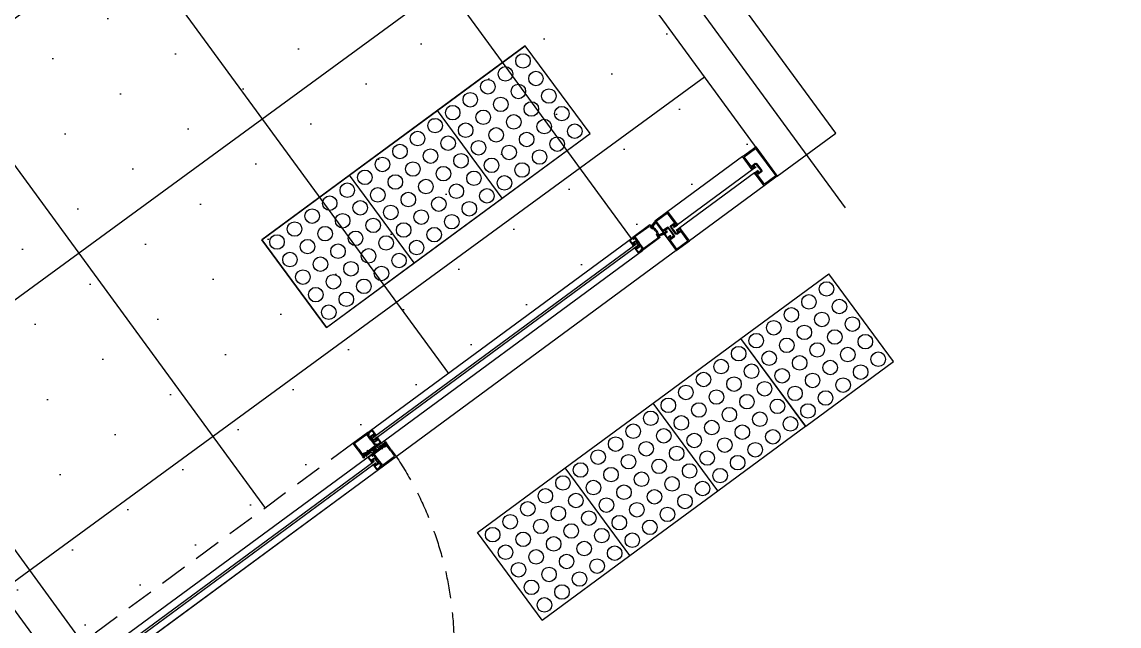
# Model space of a CAD drawing. Header units: millimetres. Extents: x 75184266 to 76346726, y -35077925 to -33679385.
# Drawn here: x 75332394 to 75335411, y -34597767 to -34596105 of the extents above; entities that cross this region are included whole.
import ezdxf

# ---------------------------------------------------------------- set-up
doc = ezdxf.new("R2010")
doc.units = ezdxf.units.MM
doc.header["$LTSCALE"] = 50
doc.header["$MEASUREMENT"] = 0
doc.linetypes.add('XR-지하3층$0$H', pattern=[1.3, 0.8, -0.5])
doc.linetypes.add('XR-지하3층$0$XR-지하3층$0$51A1코아(1층)-1$0$HID', pattern=[2.3, 1.5, -0.8])
doc.layers.add('XR-지하3층$0$XR-지하3층$0$AA-DWXM-DOOR', color=4, linetype='CONTINUOUS')
doc.layers.add('XR-지하3층$0$XR-지하3층$0$AA-XXXX-SYMB', color=7, linetype='CONTINUOUS')
doc.layers.add('XR-지하3층$0$XR-지하3층$0$DEFPOINT', color=142, linetype='CONTINUOUS', plot=False)
doc.layers.add('건축', color=8, linetype='CONTINUOUS', plot=False)

# ---------------------------------------------------------------- blocks, each defined once
blk = doc.blocks.new('XR-지하3층$0$XR-지하3층$0$점형블럭')
at = {"layer": 'XR-지하3층$0$XR-지하3층$0$AA-XXXX-SYMB', "color": 9, "ltscale": 5}
for p, q in [((300, 300), (0, 300)), ((0, 300), (0, 0)), ((300, 300), (300, 0)), ((300, 0), (0, 0))]:
    blk.add_line(p, q, dxfattribs=at)
at = {"layer": 'XR-지하3층$0$XR-지하3층$0$AA-XXXX-SYMB', "color": 9, "ltscale": 2}
for centre in [(30, 270), (90, 270), (150, 270), (210, 270), (270, 270), (30, 210), (90, 210), (150, 210), (210, 210), (270, 210), (30, 150), (90, 150), (150, 150), (210, 150), (270, 150), (30, 90), (90, 90), (150, 90), (210, 90), (270, 90), (30, 30), (90, 30), (150, 30), (210, 30), (270, 30)]:
    blk.add_circle(centre, 20, dxfattribs=at)
blk = doc.blocks.new('XR-지하3층$0$XR-지하3층$0$dsfdf')
at = {"layer": 'XR-지하3층$0$XR-지하3층$0$AA-DWXM-DOOR', "color": 8, "linetype": 'XR-지하3층$0$XR-지하3층$0$51A1코아(1층)-1$0$HID'}
blk.add_line((1185.4, 127.8), (1974.3, 708.8), dxfattribs=at)
at = {"layer": 'XR-지하3층$0$XR-지하3층$0$AA-DWXM-DOOR', "color": 8}
for p, q in [((415.1, -563.7), (2033.6, 628.2)), ((1922.3, 602.7), (1167.2, 46.6)), ((1933.8, 587.1), (1219.5, 61.1)), ((1937.4, 582.2), (1223.1, 56.1)), ((1948.9, 566.6), (1184.6, 3.7)), ((1185.4, 127.8), (415.7, -439)), ((1211.4, 91.2), (442.3, -475.2)), ((1156.1, 82.1), (427.3, -454.5)), ((1159.7, 77.2), (430.9, -459.5)), ((140.9, -697.3), (346.2, -546.1)), ((146.8, -705.3), (352.2, -554.1))]:
    blk.add_line(p, q, dxfattribs=at)
at = {"layer": 'XR-지하3층$0$XR-지하3층$0$AA-DWXM-DOOR'}
for p, q in [((1144.7, 97.8), (1185.4, 127.8)), ((1151.2, 98.9), (1184.9, 123.7)), ((1196.4, 108), (1184.9, 123.7)), ((1185.7, 127.8), (1211.6, 92.6)), ((1144.9, 96.8), (1135.8, 90.1)), ((1144.6, 95), (1137.2, 89.5)), ((1146.6, 94.9), (1144.6, 97.5)), ((1144.9, 94.9), (1146.5, 92.7)), ((1145.2, 96.8), (1147, 94.3)), ((1149.5, 94.7), (1146.8, 92.7)), ((1147, 94.3), (1147.7, 95.7)), ((1147.3, 94.9), (1148.3, 96.7)), ((1147.9, 95.8), (1149.3, 95.6)), ((1149, 96.8), (1152.3, 92.2)), ((1162.4, 83.8), (1151.2, 98.9)), ((1153.1, 92), (1152.5, 92.1)), ((1153.1, 92), (1153, 91.4)), ((1153.1, 91.2), (1159.3, 82.7)), ((1196.4, 108), (1206.3, 94.7)), ((1210.9, 90.9), (1196.5, 80.3)), ((1206.3, 94.7), (1200.9, 90.7)), ((1209.1, 93), (1203.4, 88.7)), ((1203.7, 88.7), (1209, 92.6)), ((1208.8, 91.2), (1209.6, 91.8)), ((1209.3, 90.1), (1208.8, 90.8)), ((1209.3, 90.6), (1209.4, 90.4)), ((1209.7, 92.2), (1209.4, 92.5)), ((1210, 91.7), (1209.4, 91.3)), ((1209.8, 92.8), (1210.1, 92.4)), ((1209.8, 90), (1211.9, 91.6)), ((1210.1, 90.3), (1211.4, 91.2)), ((1215, 87.9), (1212.4, 91.5)), ((1135.4, 88), (1144.1, 76.2)), ((1137, 88.1), (1142.2, 81)), ((1152.2, 87.6), (1143, 80.9)), ((1145.2, 80.9), (1143.8, 79.8)), ((1145.7, 77.9), (1143.8, 79.2)), ((1144, 79.6), (1146.8, 81.7)), ((1144, 79.3), (1146, 78)), ((1144, 74.7), (1144.1, 74.6)), ((1144.4, 76.2), (1144.2, 76.1)), ((1144.4, 76.2), (1145.7, 77.2)), ((1144.4, 76.2), (1145.7, 77.2)), ((1147.8, 77.4), (1144.8, 75.2)), ((1145.2, 80.9), (1146.7, 81.9)), ((1145.5, 74.3), (1151.4, 78.7)), ((1147.1, 81.6), (1147.8, 79.3)), ((1147.9, 79.5), (1147.3, 81.7)), ((1147.8, 77.4), (1150.8, 79.6)), ((1152.1, 86), (1148.3, 83.2)), ((1148.3, 82.9), (1150, 80.6)), ((1149.9, 80.3), (1148.6, 79.3)), ((1149, 67.9), (1148.9, 68)), ((1149.1, 69.4), (1155, 73.8)), ((1152.7, 70.7), (1149.7, 68.5)), ((1149.9, 80.3), (1150.1, 80.4)), ((1150.6, 67.8), (1150.4, 67.7)), ((1159.2, 55.8), (1150.5, 67.5)), ((1150.6, 67.8), (1151.9, 68.8)), ((1150.6, 67.8), (1151.9, 68.8)), ((1151.5, 80.2), (1151.6, 80.1)), ((1152.1, 86), (1155.6, 83.4)), ((1152.2, 87.6), (1158.2, 83.1)), ((1152.6, 68.6), (1153.2, 66.4)), ((1152.7, 70.7), (1155.7, 72.9)), ((1153.4, 66.5), (1152.7, 68.8)), ((1153.7, 66.4), (1156.5, 68.5)), ((1155.3, 67.2), (1153.8, 66.2)), ((1156.5, 68.8), (1154.5, 70.1)), ((1159.7, 57.2), (1154.5, 64.4)), ((1163.8, 71.8), (1154.6, 65.1)), ((1156.1, 71.9), (1154.8, 70.9)), ((1154.8, 70.2), (1156.7, 69)), ((1155.3, 67.2), (1156.7, 68.3)), ((1157.6, 82.5), (1155.6, 83.4)), ((1155.6, 82.7), (1157.5, 80.2)), ((1158.8, 82.1), (1156.1, 83.3)), ((1156.1, 71.9), (1156.3, 72)), ((1156.5, 73.5), (1156.4, 73.6)), ((1158.1, 69.6), (1156.4, 71.9)), ((1158.3, 80), (1157.7, 80.1)), ((1158.2, 82.6), (1158.1, 82.5)), ((1158.3, 80), (1158.2, 79.4)), ((1160.1, 76.6), (1158.2, 79.2)), ((1162.2, 72.3), (1158.4, 69.5)), ((1160.5, 79.8), (1160.9, 76.9)), ((1160.5, 78.6), (1160.8, 76.4)), ((1160.8, 79.1), (1160.7, 79.1)), ((1162.2, 72.3), (1160.8, 76.4)), ((1167.5, 71.7), (1161.2, 80.1)), ((1168.6, 62.4), (1161.2, 57)), ((1163.8, 71.8), (1161.3, 79)), ((1170.4, 62.2), (1161.3, 55.4)), ((1162.3, 82.9), (1162.4, 83.6)), ((1162.3, 82.9), (1162.9, 82.8)), ((1163.1, 82.7), (1174.2, 67.6)), ((1169.8, 67.3), (1167, 65.2)), ((1168.6, 62.7), (1167, 64.9)), ((1168.2, 71.5), (1167.6, 71.6)), ((1168.2, 71.5), (1168.2, 70.9)), ((1171.6, 66.1), (1168.2, 70.7)), ((1168.6, 64.9), (1170.2, 65.2)), ((1170.5, 62.4), (1168.6, 64.9)), ((1169, 64.4), (1171, 61.7)), ((1169.3, 65), (1171.3, 65.4)), ((1195.9, 64), (1169.6, 44.6)), ((1170.4, 65.4), (1170.6, 66.8)), ((1171.3, 61.7), (1205.6, 87)), ((1207.9, 76.6), (1173.6, 51.3)), ((1174.2, 67.6), (1200.5, 87)), ((1174.6, 62.3), (1185.3, 70.1)), ((1177.2, 58.7), (1174.6, 62.3)), ((1180.4, 63.1), (1184.3, 66)), ((1182.7, 59.9), (1180.4, 63.1)), ((1184.1, 62.5), (1185.8, 65.7)), ((1184.1, 62.5), (1184.8, 61.5)), ((1186, 69.1), (1184.3, 66)), ((1195.5, 69.4), (1184.8, 61.5)), ((1185.3, 70.1), (1186, 69.1)), ((1189.8, 68.6), (1185.8, 65.7)), ((1187.5, 71.7), (1188.4, 74.3)), ((1187.5, 71.7), (1189.8, 68.6)), ((1192.4, 86), (1200.2, 75.4)), ((1205.2, 82), (1192.9, 72.9)), ((1192.9, 72.9), (1195.5, 69.4)), ((1207, 48.9), (1195.9, 64)), ((1198.6, 65.5), (1201.9, 61)), ((1200.9, 66.6), (1198.8, 66.2)), ((1201.1, 67.2), (1199.2, 69.9)), ((1199.8, 66.2), (1199.6, 64.9)), ((1199.7, 69.5), (1208.8, 76.2)), ((1199.7, 69.2), (1201.5, 66.7)), ((1201.5, 66.7), (1199.9, 66.4)), ((1200.4, 87.2), (1200.5, 87)), ((1200.4, 64.4), (1203.1, 66.4)), ((1201.5, 68.9), (1203.2, 66.7)), ((1201.6, 69.2), (1209, 74.6)), ((1201.9, 60.2), (1202, 60.8)), ((1203.2, 88), (1203.6, 87.6)), ((1203.3, 85), (1205.3, 82.3)), ((1206, 81.3), (1203.3, 84.9)), ((1203.4, 85.3), (1206, 87.2)), ((1203.9, 88), (1203.7, 88.3)), ((1204.3, 87.9), (1205.1, 88.5)), ((1204.3, 87.5), (1204.9, 87.9)), ((1206, 87.7), (1205.5, 88.4)), ((1205.6, 87.8), (1205.7, 87.7)), ((1206.7, 82.9), (1206, 83.8)), ((1206.1, 84.1), (1212.3, 88.7)), ((1206.4, 81.2), (1208.8, 83)), ((1206.4, 59.8), (1215.6, 66.6)), ((1207, 82.9), (1208.2, 83.8)), ((1207.9, 59.3), (1211.7, 62.1)), ((1208.9, 83.4), (1208.6, 83.7)), ((1210.4, 74.4), (1215.7, 67.3)), ((1211, 75.9), (1219.6, 64.1)), ((1212.1, 85.8), (1211.9, 86.1)), ((1212, 86.6), (1213.2, 87.5)), ((1212, 62.1), (1213.7, 59.8)), ((1213.2, 87.8), (1212.6, 88.7)), ((1212.6, 85.8), (1215, 87.5)), ((1214.9, 64.4), (1213.4, 63.3)), ((1215.4, 61.4), (1213.4, 62.7)), ((1216.5, 65.2), (1213.6, 63.1)), ((1213.7, 62.8), (1215.6, 61.5)), ((1214, 59.7), (1215.4, 60.7)), ((1217.4, 60.9), (1214.5, 58.7)), ((1214.9, 64.4), (1216.3, 65.5)), ((1221, 62.2), (1215.1, 57.9)), ((1216.8, 65.1), (1217.4, 62.8)), ((1217.6, 63), (1216.9, 65.2)), ((1217.4, 60.9), (1220.4, 63.1)), ((1219.6, 63.8), (1218.2, 62.8)), ((1219.6, 63.8), (1218.2, 62.8)), ((1219.6, 63.8), (1219.8, 64)), ((1221.2, 63.7), (1221.3, 63.6)), ((1155.1, 43.7), (1157.8, 40.1)), ((1157.6, 45.9), (1155.2, 44.1)), ((1158.2, 45.1), (1156.9, 44.2)), ((1156.9, 43.9), (1157.6, 43)), ((1164.1, 47.5), (1157.9, 42.9)), ((1158, 45.8), (1158.2, 45.5)), ((1160.4, 41.6), (1158.2, 40)), ((1158.6, 48), (1164.3, 40.2)), ((1171.3, 21.8), (1158.6, 39)), ((1160, 41.4), (1158.8, 40.4)), ((1159.2, 40.7), (1173.6, 51.4)), ((1160.3, 38.8), (1160, 39.2)), ((1160.1, 39.9), (1160.7, 40.4)), ((1160.5, 39.4), (1160.7, 39.1)), ((1161.3, 40.4), (1160.6, 39.8)), ((1160.9, 41.1), (1160.7, 41.2)), ((1160.8, 41.6), (1161.4, 40.8)), ((1161, 38.7), (1166.8, 42.9)), ((1166.4, 42.9), (1161.2, 39)), ((1163.7, 50.4), (1161.3, 48.7)), ((1161.3, 48.2), (1161.5, 47.9)), ((1163.2, 48.7), (1162, 47.8)), ((1163.5, 48.7), (1164.1, 47.8)), ((1163.9, 37), (1169.2, 40.9)), ((1173.7, 23.6), (1163.9, 37)), ((1164.1, 44), (1164.6, 43.2)), ((1164.2, 50.4), (1166.8, 46.7)), ((1166.8, 46.3), (1164.2, 44.4)), ((1164.6, 43.8), (1164.4, 44)), ((1164.9, 49.7), (1177.2, 58.7)), ((1166.9, 46.7), (1164.9, 49.4)), ((1166.9, 46.7), (1164.9, 49.4)), ((1165.8, 43.7), (1165.1, 43.2)), ((1165.9, 44.1), (1165.3, 43.7)), ((1166.2, 43.7), (1166.5, 43.3)), ((1166.9, 43.6), (1166.6, 44)), ((1169.1, 48), (1167.8, 47.1)), ((1168.2, 47.4), (1182.6, 58)), ((1169.2, 56.2), (1177, 45.7)), ((1169.8, 44.5), (1169.6, 44.6)), ((1182.7, 59.9), (1181.7, 57.3)), ((1218.9, 32.8), (1185.2, 8)), ((1201.9, 60.2), (1202.5, 60.1)), ((1202.7, 60), (1208.9, 51.5)), ((1206.4, 59.8), (1208.9, 52.6)), ((1207.8, 48.7), (1207.2, 48.8)), ((1207.8, 48.7), (1207.7, 48.1)), ((1207.8, 47.9), (1218.9, 32.8)), ((1207.9, 59.3), (1209.4, 55.2)), ((1209.7, 51.8), (1209.3, 54.7)), ((1209.3, 52.5), (1209.5, 52.6)), ((1209.7, 53), (1209.4, 55.2)), ((1210, 55), (1211.9, 52.5)), ((1217.1, 40.4), (1210.8, 48.9)), ((1211.3, 49.5), (1214, 48.3)), ((1211.9, 51.7), (1211.9, 52.3)), ((1211.9, 51.7), (1212.5, 51.6)), ((1211.9, 49), (1212, 49.1)), ((1218, 44), (1211.9, 48.5)), ((1212.5, 49.1), (1214.5, 48.2)), ((1214.5, 48.9), (1212.6, 51.5)), ((1213.6, 58.2), (1213.7, 58.1)), ((1214, 59.7), (1213.8, 59.6)), ((1218, 45.6), (1214.5, 48.2)), ((1217, 39.6), (1217.1, 40.2)), ((1217, 39.6), (1217.6, 39.5)), ((1221.2, 34.8), (1217.8, 39.4)), ((1218, 44), (1227.2, 50.8)), ((1218, 45.6), (1221.8, 48.4)), ((1218.6, 51.4), (1218.5, 51.5)), ((1224.7, 57.3), (1218.8, 52.9)), ((1222.3, 54.2), (1219.4, 52.1)), ((1220.2, 51.3), (1220, 51.2)), ((1220.2, 51.3), (1221.6, 52.3)), ((1221.8, 48.7), (1220.2, 51)), ((1220.6, 36.9), (1223.4, 38.9)), ((1222.2, 35.8), (1220.8, 36)), ((1222.9, 36.7), (1221.9, 34.9)), ((1222.2, 52.1), (1222.9, 49.9)), ((1222.3, 54.2), (1225.3, 56.4)), ((1223, 50.1), (1222.4, 52.4)), ((1223.2, 37.3), (1222.4, 35.9)), ((1225, 34.8), (1223.2, 37.3)), ((1226.1, 52), (1223.3, 50)), ((1224.9, 50.7), (1223.5, 49.7)), ((1225.3, 36.7), (1223.6, 38.9)), ((1223.6, 36.8), (1225.5, 34.1)), ((1226.1, 52.4), (1224.1, 53.7)), ((1225.8, 55.4), (1224.4, 54.4)), ((1225.8, 55.4), (1224.4, 54.4)), ((1224.4, 53.7), (1226.3, 52.5)), ((1224.9, 50.7), (1226.4, 51.8)), ((1225.3, 34.8), (1234.4, 41.5)), ((1225.6, 36.6), (1232.9, 42.1)), ((1225.8, 55.4), (1225.9, 55.6)), ((1226.2, 57), (1226.1, 57.1)), ((1234.7, 43.6), (1226.1, 55.4)), ((1233.2, 43.5), (1227.9, 50.7)), ((1171.3, 21.8), (1184.6, 3.7)), ((1173.7, 23.6), (1185.2, 8)), ((1184.5, 3.9), (1184.6, 3.7)), ((369, -473.4), (415.7, -439)), ((375, -471.9), (412, -444.6)), ((413.5, -444.8), (424.8, -460.2)), ((415.4, -443.5), (419.3, -448.9)), ((417.7, -442.4), (415.6, -442.8)), ((417.9, -441.8), (415.9, -439.1)), ((416.6, -442.8), (416.4, -444.1)), ((416.5, -439.5), (425.6, -432.8)), ((416.5, -439.8), (418.3, -442.3)), ((418.3, -442.3), (416.7, -442.6)), ((417.2, -444.6), (419.9, -442.6)), ((418.3, -440.1), (420, -442.3)), ((418.4, -439.8), (425.8, -434.4)), ((419.3, -449.7), (419.4, -449)), ((419.3, -449.7), (419.9, -449.8)), ((420.1, -449.9), (425.6, -457.3)), ((423.2, -449.2), (432.4, -442.4)), ((423.2, -449.2), (425.7, -456.4)), ((424.7, -449.7), (428.5, -446.9)), ((424.7, -449.7), (426.2, -453.8)), ((427.2, -434.6), (432.5, -441.7)), ((427.8, -433.1), (436.4, -444.9)), ((428.8, -446.9), (430.5, -449.2)), ((431.7, -444.6), (430.2, -445.7)), ((432.2, -447.6), (430.2, -446.3)), ((433.2, -443.8), (430.4, -445.9)), ((430.4, -446.2), (432.4, -447.5)), ((430.4, -450.8), (430.5, -450.9)), ((430.8, -449.3), (430.6, -449.4)), ((430.8, -449.3), (432.2, -448.3)), ((434.2, -448.1), (431.3, -450.3)), ((431.7, -444.6), (433.1, -443.5)), ((437.8, -446.8), (431.9, -451.1)), ((433.6, -443.9), (434.2, -446.2)), ((434.4, -446), (433.7, -443.7)), ((434.2, -448.1), (437.2, -445.9)), ((436.4, -445.2), (435, -446.2)), ((436.4, -445.2), (435, -446.2)), ((441.5, -451.7), (435.5, -456.1)), ((436.4, -445.2), (436.6, -445)), ((438, -445.3), (438, -445.4)), ((443, -452), (442.9, -451.9)), ((372.5, -477.9), (356.6, -484.2)), ((372.6, -478.4), (356.8, -484.6)), ((373, -479), (357.3, -485.2)), ((373.3, -479.6), (357.7, -485.7)), ((373.6, -480.2), (358.1, -486.3)), ((373.9, -480.7), (358.4, -486.7)), ((374.2, -481.3), (358.9, -487.3)), ((370.3, -477.1), (370.7, -477.9)), ((376.1, -477.1), (370.3, -481.3)), ((371.3, -476.1), (370.4, -476.8)), ((370.6, -478.3), (370.5, -478.4)), ((371.6, -476.2), (374.7, -482.3)), ((372.5, -482.2), (371.9, -482.6)), ((373.4, -483.2), (373, -482.3)), ((374.6, -482.6), (373.7, -483.3)), ((374, -475.7), (377.5, -482.8)), ((395.6, -509.6), (442.3, -475.2)), ((398.8, -504.3), (435.9, -477)), ((436.1, -475.6), (424.8, -460.2)), ((426.1, -456.5), (426.2, -456.4)), ((426.5, -456), (426.2, -453.8)), ((426.5, -457), (426.2, -454.2)), ((426.9, -453.9), (428.8, -456.5)), ((433.3, -467.7), (427.7, -460.3)), ((428.4, -459.5), (430.9, -460.6)), ((428.7, -457.3), (428.8, -456.7)), ((428.7, -457.3), (429.3, -457.4)), ((428.7, -460), (428.8, -459.9)), ((434.8, -465), (428.7, -460.5)), ((429.3, -459.9), (431.3, -460.8)), ((431.4, -460), (429.5, -457.5)), ((434.8, -463.4), (431.3, -460.8)), ((433.2, -468.6), (433.3, -467.9)), ((433.2, -468.6), (433.8, -468.6)), ((438, -474.1), (434, -468.7)), ((434.8, -465), (444, -458.2)), ((434.8, -463.4), (438.6, -460.6)), ((435.4, -457.6), (435.3, -457.5)), ((439.1, -454.8), (436.2, -456.9)), ((437, -457.7), (436.8, -457.8)), ((438.6, -460.3), (436.9, -458)), ((437, -457.7), (438.4, -456.7)), ((437.4, -472.1), (440.1, -470.1)), ((439, -473.2), (437.6, -473)), ((439.7, -472.3), (438.7, -474.1)), ((439, -456.9), (439.6, -459.1)), ((439.1, -454.8), (442.1, -452.6)), ((439.8, -458.9), (439.2, -456.6)), ((440, -471.7), (439.2, -473.1)), ((441.8, -474.2), (440, -471.7)), ((442.9, -457), (440.1, -459)), ((441.7, -458.3), (440.3, -459.3)), ((440.3, -472.2), (442.3, -474.9)), ((442.1, -472.3), (440.4, -470.1)), ((442.9, -456.6), (440.9, -455.3)), ((442.6, -453.6), (441.2, -454.6)), ((442.6, -453.6), (441.2, -454.6)), ((441.2, -455.3), (443.1, -456.5)), ((441.7, -458.3), (443.2, -457.2)), ((442.1, -474.2), (451.2, -467.5)), ((442.3, -472.4), (449.7, -466.9)), ((442.6, -453.6), (442.7, -453.4)), ((451.5, -465.4), (442.9, -453.6)), ((450, -465.5), (444.7, -458.3)), ((114.2, -661), (319.6, -509.8)), ((319.6, -509.8), (355.8, -483.1)), ((343, -541.7), (319.6, -509.8)), ((346.2, -546.1), (319.6, -509.8)), ((323.9, -510.3), (355.1, -487.3)), ((342.4, -535.4), (323.9, -510.3)), ((355.1, -487.3), (373.6, -512.4)), ((355.8, -483.1), (415.1, -563.7)), ((360.5, -522.1), (373.6, -512.4)), ((380.4, -492.9), (375.4, -486.1)), ((377.2, -484.1), (375.5, -485.4)), ((389.6, -502.2), (379.3, -515.1)), ((390.1, -502.7), (379.7, -515.7)), ((390.5, -503.1), (380.1, -516.1)), ((380.4, -492.9), (385.4, -499.6)), ((391, -503.6), (380.5, -516.7)), ((391.5, -504.1), (380.9, -517.2)), ((391.9, -504.6), (381.3, -517.8)), ((392.3, -504.9), (381.6, -518.2)), ((387.8, -498.5), (386.1, -499.7)), ((388.5, -501.5), (387.6, -502.1)), ((387.6, -502.5), (388.3, -503.1)), ((388.2, -503.6), (387.7, -504)), ((394.2, -501.7), (388.5, -505.9)), ((393.7, -506.2), (388.8, -501.5)), ((394.9, -504), (389.1, -498.6)), ((391.5, -506.5), (391.3, -506.6)), ((391.5, -506.5), (391.3, -506.6)), ((392.5, -507.2), (391.8, -506.5)), ((393.7, -506.5), (392.8, -507.2)), ((369.1, -535.4), (360.3, -523.5)), ((369.6, -518.6), (363, -523.4)), ((363, -523.7), (370.7, -534.2)), ((377.9, -547.3), (369.1, -535.4)), ((373.3, -523.2), (369.9, -518.6)), ((370.7, -534.2), (378.5, -544.7)), ((371, -517.8), (373.2, -520.7)), ((376.2, -513.7), (371.1, -517.5)), ((372.1, -524.8), (372.6, -523.1)), ((380, -519.5), (372.4, -525)), ((372.7, -522.9), (372.7, -522.7)), ((372.7, -522.7), (372.8, -522.7)), ((373, -522.9), (373.4, -523.1)), ((377.2, -519.4), (373.3, -523.2)), ((377.6, -520), (373.4, -523.1)), ((374.3, -519.9), (376.7, -518.7)), ((377.4, -515.1), (376.5, -513.8)), ((376.9, -518.7), (377.2, -519.1)), ((377.9, -517.8), (377, -518.5)), ((377, -518.8), (377.6, -519.7)), ((378.8, -514.4), (377.7, -515.1)), ((378.6, -514.5), (377.7, -515.1)), ((377.7, -515.4), (379.7, -518.2)), ((378.2, -517.9), (378.9, -518.8)), ((378.8, -514.4), (392.1, -532.4)), ((378.8, -544.8), (385.3, -539.9)), ((379.7, -518.5), (379.2, -518.8)), ((392.4, -537.9), (379.3, -547.6)), ((387.6, -529.7), (380, -535.3)), ((380.1, -535.7), (382, -535.7)), ((380.7, -519.6), (384.2, -524.3)), ((382, -535.1), (386.8, -532.5)), ((385.4, -539.7), (382, -535.1)), ((382.1, -535.8), (382.3, -535.8)), ((386.4, -531.9), (382.2, -535)), ((382.3, -535.4), (382.2, -535)), ((382.3, -535.8), (382.3, -535.6)), ((387.7, -529), (384.2, -524.3)), ((384.4, -535.9), (386.5, -538.8)), ((387.3, -533.1), (385.5, -535.1)), ((387.3, -532.8), (386.7, -531.9)), ((386.8, -538.8), (391.9, -535.1)), ((387.1, -532.5), (387.4, -532.9)), ((388.5, -532.2), (387.6, -532.9)), ((388.4, -530.4), (387.9, -530.7)), ((388.6, -531.9), (387.9, -531)), ((388.7, -530.4), (390.7, -533.2)), ((392.1, -532.4), (391, -533.2)), ((391, -533.2), (391.9, -532.5)), ((391.9, -534.8), (391, -533.5)), ((392.4, -537.9), (410.9, -563)), ((378.8, -590.3), (352.2, -554.2)), ((378.8, -590.3), (355.5, -558.6)), ((379.6, -586), (361.3, -561.1)), ((415.1, -563.7), (378.8, -590.3)), ((410.9, -563), (379.6, -586)), ((173.5, -741.5), (378.8, -590.3))]:
    blk.add_line(p, q, dxfattribs=at)
at = {"layer": 'XR-지하3층$0$XR-지하3층$0$AA-DWXM-DOOR', "color": 4, "linetype": 'Continuous', "extrusion": (8.08767e-06, 1.2987e-05, 1)}
for p, q in [((343, -541.7, 0), (344.3, -540.7, 0)), ((343, -541.7, 0), (346.2, -546.1, 0)), ((343, -541.7, 0), (346.2, -546, 0)), ((349.6, -534.8, 0), (343.3, -539.4, 0)), ((344.3, -540.7, 0), (343.3, -539.4, 0)), ((344.2, -540.8, 0), (346.6, -544.1, 0)), ((354.3, -528.6, 0), (344.6, -535.7, 0)), ((351.2, -542.4, 0), (346.2, -546.1, 0)), ((346.4, -542.2, 0), (347.6, -541.3, 0)), ((347.4, -543.5, 0), (346.4, -542.2, 0)), ((347.6, -541.3, 0), (348.5, -542.6, 0)), ((348.5, -542.6, 0), (353.1, -539.3, 0)), ((351.5, -537.4, 0), (348.9, -539.9, 0)), ((349.6, -534.8, 0), (351.5, -537.4, 0)), ((354.1, -538.5, 0), (349.7, -540.9, 0)), ((355, -530.8, 0), (350.8, -534, 0)), ((350.8, -534, 0), (354.1, -538.5, 0)), ((351.2, -542, 0), (351.2, -542.4, 0)), ((351.2, -542, 0), (351.6, -542.1, 0)), ((352.4, -541.5, 0), (351.6, -542.1, 0)), ((352.5, -541.1, 0), (352.4, -541.5, 0)), ((352.5, -541.1, 0), (352.8, -541.2, 0)), ((353.7, -540.6, 0), (352.8, -541.2, 0)), ((353, -538.4, 0), (355.9, -538, 0)), ((353.1, -539.3, 0), (353, -538.4, 0)), ((353.7, -540.2, 0), (353.7, -540.6, 0)), ((353.7, -540.2, 0), (354.1, -540.3, 0)), ((354.3, -540.1, 0), (354.1, -540.3, 0)), ((354.3, -540.1, 0), (356.2, -538.7, 0)), ((357.3, -531.2, 0), (369.7, -548.1, 0)), ((358.7, -529.3, 0), (371.9, -547.2, 0)), ((346.6, -544.1, 0), (347.4, -543.5, 0)), ((352.2, -554.1), (362.1, -546.8, 0)), ((355.5, -558.6, 0), (352.2, -554.1)), ((352.2, -554.2, 0), (355.5, -558.6, 0)), ((354.2, -554.4, 0), (355, -553.8, 0)), ((356.6, -557.8, 0), (354.2, -554.4, 0)), ((355, -553.8, 0), (355.9, -555.1, 0)), ((356.8, -557.7, 0), (355.5, -558.6, 0)), ((355.9, -555.1, 0), (357.1, -554.2, 0)), ((356.1, -552.9, 0), (360.7, -549.6, 0)), ((357.1, -554.2, 0), (356.1, -552.9, 0)), ((356.8, -557.7, 0), (357.7, -558.9, 0)), ((364, -554.3, 0), (357.7, -558.9, 0)), ((361.8, -548.9, 0), (358.1, -552.5, 0)), ((362.1, -551.7, 0), (358.9, -553.5, 0)), ((360.7, -549.6, 0), (361.5, -550, 0)), ((361.5, -550, 0), (362.7, -547.2, 0)), ((371.3, -551.7, 0), (361.6, -558.8, 0)), ((365.1, -553.5, 0), (361.8, -548.9, 0)), ((364, -554.3, 0), (362.1, -551.7, 0)), ((369.4, -550.3, 0), (365.1, -553.5, 0))]:
    blk.add_line(p, q, dxfattribs=at)
at = {"layer": 'XR-지하3층$0$XR-지하3층$0$AA-DWXM-DOOR', "color": 4, "linetype": 'Continuous', "extrusion": (-1.4802e-05, -3.8694e-06, 1)}
for p, q in [((121.9, -699.8, 0), (131.5, -692.6, 0)), ((129.2, -697.2, 0), (135.5, -692.5, 0)), ((136.4, -693.8, 0), (135.5, -692.5, 0)), ((137.7, -692.9, 0), (136.4, -693.8, 0)), ((136.5, -693.7, 0), (138.9, -697, 0)), ((137.7, -692.9, 0), (140.9, -697.3, 0)), ((137.7, -692.9, 0), (140.8, -697.2, 0)), ((121.2, -704.2, 0), (134.4, -722.2, 0)), ((123.4, -703.4, 0), (135.9, -720.3, 0)), ((123.8, -701.1, 0), (128, -698, 0)), ((128, -698, 0), (131.3, -702.5, 0)), ((129.2, -697.2, 0), (131.1, -699.8, 0)), ((131.6, -701.4, 0), (130.4, -704.1, 0)), ((132.9, -703.2, 0), (130.9, -704.6, 0)), ((131.1, -699.8, 0), (134.3, -698, 0)), ((131.3, -702.5, 0), (135, -699, 0)), ((132.4, -701.8, 0), (131.6, -701.4, 0)), ((136.9, -698.4, 0), (132.4, -701.8, 0)), ((132.9, -703.2, 0), (133.1, -703, 0)), ((133.1, -702.7, 0), (133.5, -702.7, 0)), ((133.1, -702.7, 0), (133.1, -703, 0)), ((133.5, -702.7, 0), (134.3, -702.1, 0)), ((134.3, -701.8, 0), (134.3, -702.1, 0)), ((134.3, -701.8, 0), (134.7, -701.8, 0)), ((134.7, -701.8, 0), (135.5, -701.2, 0)), ((135.6, -700.9, 0), (135.5, -701.2, 0)), ((135.6, -700.9, 0), (135.9, -700.9, 0)), ((135.9, -700.9, 0), (140.9, -697.3, 0)), ((137.1, -696.3, 0), (136, -697.1, 0)), ((136, -697.1, 0), (136.9, -698.4, 0)), ((146.8, -705.3), (136.9, -712.6, 0)), ((138.1, -697.6, 0), (137.1, -696.3, 0)), ((140.1, -713, 0), (137.2, -713.3, 0)), ((138.9, -697, 0), (138.1, -697.6, 0)), ((138.1, -720.6, 0), (142.4, -717.5, 0)), ((138.9, -722.8, 0), (148.6, -715.7, 0)), ((139, -713, 0), (143.5, -710.5, 0)), ((142.4, -717.5, 0), (139, -713, 0)), ((144.6, -708.7, 0), (140, -712.1, 0)), ((140, -712.1, 0), (140.1, -713, 0)), ((141.6, -714.1, 0), (144.2, -711.6, 0)), ((143.5, -716.7, 0), (141.6, -714.1, 0)), ((143.5, -716.7, 0), (149.8, -712, 0)), ((145.5, -710, 0), (144.6, -708.7, 0)), ((146.6, -709.2, 0), (145.5, -710, 0)), ((146.5, -707.3, 0), (145.7, -707.9, 0)), ((145.7, -707.9, 0), (146.6, -709.2, 0)), ((149, -710.7, 0), (146.5, -707.3, 0)), ((150.1, -709.8, 0), (146.8, -705.3)), ((146.9, -705.4, 0), (150.1, -709.8, 0)), ((148.9, -710.8, 0), (150.1, -709.8, 0)), ((148.9, -710.8, 0), (149.8, -712, 0))]:
    blk.add_line(p, q, dxfattribs=at)
at = {"layer": 'XR-지하3층$0$XR-지하3층$0$AA-DWXM-DOOR'}
for points in [[(140.9, -697.3), (114.2, -661), (78, -687.7), (137.3, -768.2), (173.5, -741.5), (146.9, -705.4)], [(131.9, -690.4), (113.5, -665.5), (82.5, -688.4), (138, -763.8), (169, -740.9), (150.8, -716.1)]]:
    blk.add_lwpolyline(points, dxfattribs=at)
for centre, radius, start, end in [((1185.5, 127.6), 0.204, 36.3686, 126.3686), ((1144.8, 97.6), 0.204, 126.3686, 216.3686), ((1146.9, 95.1), 0.408, 216.3686, 331.3686), ((1148.6, 96.5), 0.408, 36.3686, 151.3686), ((1152.5, 92.4), 0.258, 216.3686, 261.3686), ((1153.3, 91.4), 0.258, 171.3686, 216.3686), ((1202.4, 88.7), 2.55, 126.3686, 216.3686), ((1209.4, 92.5), 0.51, 36.3686, 126.3686), ((1209.7, 90.9), 0.51, 126.3686, 216.3686), ((1209.7, 92.1), 0.51, 306.3686, 36.3686), ((1210.8, 92), 1.02, 306.3686, 36.3686), ((1156, 82.9), 0.413, 65.3686, 216.3686), ((1157.7, 80.3), 0.258, 216.3686, 261.3686), ((1158.5, 79.3), 0.258, 171.3686, 216.3686), ((1159, 82.5), 0.413, 245.3686, 36.3686), ((1160.4, 76.9), 0.413, 216.3686, 7.3686), ((1160.9, 79.9), 0.413, 36.3686, 187.3686), ((1162.2, 83.6), 0.258, 351.3686, 36.3686), ((1162.9, 82.6), 0.258, 36.3686, 81.3686), ((1167.7, 71.8), 0.258, 216.3686, 261.3686), ((1168.4, 70.8), 0.258, 171.3686, 216.3686), ((1169.3, 64.6), 0.408, 101.3686, 216.3686), ((1171.2, 61.8), 0.204, 216.3686, 306.3686), ((1171.2, 65.8), 0.408, 281.3686, 36.3686), ((1199, 69.8), 0.204, 36.3686, 126.3686), ((1199.4, 66.1), 0.408, 101.3686, 216.3686), ((1200.8, 67), 0.408, 281.3686, 36.3686), ((1201.7, 60.8), 0.258, 351.3686, 36.3686), ((1203.1, 84.9), 0.204, 36.3686, 126.3686), ((1203.7, 88.3), 0.51, 126.3686, 216.3686), ((1204, 87.9), 0.51, 216.3686, 306.3686), ((1205.2, 87.5), 0.51, 36.3686, 126.3686), ((1205.1, 82.1), 0.204, 306.3686, 36.3686), ((1205.3, 87.4), 0.51, 306.3686, 36.3686), ((1209.8, 90.7), 0.51, 216.3686, 306.3686), ((1159.4, 39.6), 1.02, 126.3686, 216.3686), ((1160.4, 39.5), 0.51, 126.3686, 216.3686), ((1160.3, 40.9), 0.51, 36.3686, 126.3686), ((1160.7, 39.1), 0.51, 216.3686, 306.3686), ((1160.4, 40.8), 0.51, 306.3686, 36.3686), ((1164.8, 44.3), 0.51, 126.3686, 216.3686), ((1165, 44.1), 0.51, 216.3686, 306.3686), ((1165, 49.5), 0.204, 126.3686, 216.3686), ((1165, 49.5), 0.204, 126.3686, 216.3686), ((1166.2, 43.7), 0.51, 36.3686, 126.3686), ((1166.5, 43.3), 0.51, 306.3686, 36.3686), ((1167, 46.8), 0.204, 216.3686, 306.3686), ((1167, 46.8), 0.204, 216.3686, 306.3686), ((1167.7, 43), 2.55, 306.3686, 36.3686), ((1202.5, 59.8), 0.258, 36.3686, 81.3686), ((1207.2, 49), 0.258, 216.3686, 261.3686), ((1208, 48), 0.258, 171.3686, 216.3686), ((1209.3, 51.7), 0.413, 216.3686, 7.3686), ((1209.7, 54.7), 0.413, 36.3686, 187.3686), ((1211.2, 49.2), 0.413, 65.3686, 216.3686), ((1211.7, 52.3), 0.258, 351.3686, 36.3686), ((1212.4, 51.3), 0.258, 36.3686, 81.3686), ((1214.2, 48.7), 0.413, 245.3686, 36.3686), ((1216.9, 40.3), 0.258, 351.3686, 36.3686), ((1217.6, 39.3), 0.258, 36.3686, 81.3686), ((1221.5, 35.1), 0.408, 216.3686, 331.3686), ((1223.2, 36.5), 0.408, 36.3686, 151.3686), ((1225.4, 34), 0.204, 306.3686, 36.3686), ((361.1, -522.9), 1.02, 126.3686, 216.3686), ((363.2, -523.6), 0.204, 126.3686, 216.3686), ((369.7, -518.7), 0.204, 36.3686, 126.3686), ((371.2, -517.7), 0.204, 126.3686, 216.3686), ((372.3, -524.9), 0.204, 164.9818, 306.3686), ((372.9, -523.1), 0.306, 61.3686, 164.9818), ((373.6, -520.4), 0.51, 216.3686, 6.3686), ((374.6, -520.3), 0.51, 126.3686, 186.3686), ((374.6, -520.3), 0.51, 126.3686, 186.3686), ((376.3, -513.9), 0.204, 36.3686, 126.3686), ((376.8, -518.9), 0.204, 36.3686, 116.3686), ((377.1, -518.7), 0.204, 126.3686, 216.3686), ((377, -519.2), 0.204, 314.1338, 36.3686), ((377.6, -515), 0.204, 216.3686, 306.3686), ((377.8, -515.3), 0.204, 126.3686, 216.3686), ((377.5, -519.8), 0.204, 306.3686, 36.3686), ((378, -518), 0.204, 36.3686, 126.3686), ((378.5, -514.3), 0.204, 306.3686, 36.3686), ((379, -518.7), 0.204, 216.3686, 306.3686), ((379.5, -518.3), 0.204, 306.3686, 36.3686), ((380.1, -535.5), 0.204, 126.3686, 267.7553), ((380.3, -519.9), 0.51, 36.3686, 126.3686), ((382, -535.4), 0.306, 267.7553, 11.3686), ((384.8, -535.6), 0.51, 66.3686, 216.3686), ((385.2, -534.7), 0.51, 246.3686, 306.3686), ((385.2, -534.7), 0.51, 246.3686, 306.3686), ((385.2, -539.8), 0.204, 306.3686, 36.3686), ((386.5, -532.1), 0.204, 36.3686, 126.3686), ((386.7, -538.7), 0.204, 216.3686, 306.3686), ((386.9, -532.6), 0.204, 36.3686, 118.6034), ((387.5, -532.7), 0.204, 216.3686, 306.3686), ((387.2, -533), 0.204, 316.3686, 36.3686), ((387.3, -529.3), 0.51, 306.3686, 36.3686), ((388.1, -530.9), 0.204, 126.3686, 216.3686), ((388.5, -530.5), 0.204, 36.3686, 126.3686), ((388.4, -532), 0.204, 306.3686, 36.3686), ((390.9, -533), 0.204, 216.3686, 306.3686), ((391.1, -533.4), 0.204, 126.3686, 216.3686), ((392, -532.7), 0.204, 36.3686, 126.3686), ((391.8, -534.9), 0.204, 306.3686, 36.3686), ((378.7, -546.7), 1.02, 216.3686, 306.3686), ((378.6, -544.6), 0.204, 216.3686, 306.3686)]:
    blk.add_arc(centre, radius, start, end, dxfattribs=at)
at = {"layer": 'XR-지하3층$0$XR-지하3층$0$AA-DWXM-DOOR', "color": 8, "linetype": 'XR-지하3층$0$XR-지하3층$0$51A1코아(1층)-1$0$HID'}
blk.add_arc((1918.4, 598.6), 944.7, 219.0666, 308.4325, dxfattribs=at)
at = {"layer": 'XR-지하3층$0$XR-지하3층$0$AA-DWXM-DOOR', "color": 4, "linetype": 'Continuous', "extrusion": (8.08767e-06, 1.2987e-05, 1)}
for centre, radius, start, end in [((343.7, -534.5, 0), 1.59, 216.3686, 306.3686), ((349.4, -540.4, 0), 0.641, 133.8686, 298.8686), ((356.2, -531.2, 0), 3.21, 36.3686, 126.3686), ((356, -532.1, 0), 1.59, 36.3686, 126.3686), ((356, -538.4, 0), 0.385, 306.3686, 96.4212), ((358.6, -552.9, 0), 0.641, 133.8686, 298.8686), ((362.6, -560.1, 0), 1.59, 126.3686, 216.3686), ((362.3, -547.1, 0), 0.385, 336.316, 126.3686), ((368.4, -549.1, 0), 1.59, 306.3686, 36.3686), ((369.4, -549.1, 0), 3.21, 306.3686, 36.3686)]:
    blk.add_arc(centre, radius, start, end, dxfattribs=at)
at = {"layer": 'XR-지하3층$0$XR-지하3층$0$AA-DWXM-DOOR', "color": 4, "linetype": 'Continuous', "extrusion": (-1.4802e-05, -3.8694e-06, 1)}
for centre, radius, start, end in [((130.6, -691.4, 0), 1.59, 306.3686, 36.3686), ((123.8, -702.3, 0), 3.21, 126.3686, 216.3686), ((124.7, -702.4, 0), 1.59, 126.3686, 216.3686), ((130.7, -704.3, 0), 0.385, 156.316, 306.3686), ((134.6, -698.6, 0), 0.641, 313.8686, 118.8686), ((137, -720.3, 0), 3.21, 216.3686, 306.3686), ((137.2, -719.4, 0), 1.59, 216.3686, 306.3686), ((137.1, -713, 0), 0.385, 126.3686, 276.4212), ((143.8, -711.1, 0), 0.641, 313.8686, 118.8686), ((149.5, -717, 0), 1.59, 36.3686, 126.3686)]:
    blk.add_arc(centre, radius, start, end, dxfattribs=at)
at = {"layer": 'XR-지하3층$0$XR-지하3층$0$AA-DWXM-DOOR'}
for centre, major_axis, start_param, end_param in [((1144.7, 94.8), (-0.144, 0.144), 4.561742, 6.132539), ((1145, 96.7), (0.144, 0.144), 6.132539, 7.703335), ((1146.7, 92.8), (0.144, 0.144), 2.990946, 4.561742), ((1147.9, 95.6), (-0.144, 0.144), -0.936045, 0.285686), ((1149.2, 95.1), (-0.361, 0.361), 2.990946, 5.347141), ((1136.7, 88.9), (-1.08, 1.08), -0.150647, 1.42015), ((1137.8, 88.7), (0.721, 0.721), 1.42015, 2.990946), ((1142.7, 81.3), (0.361, 0.361), 2.990946, 4.561742), ((1144, 79.5), (0.288, 0.288), 1.42015, 3.342206), ((1144.8, 75.3), (0.721, 0.721), 1.42015, 2.990946), ((1144.1, 79.4), (-0.144, 0.144), -0.150647, 1.781499), ((1144.2, 76.4), (0.144, 0.144), 2.990946, 4.561742), ((1144.9, 75.2), (0.721, 0.721), 2.990946, 4.561742), ((1145.5, 77.5), (-0.288, 0.288), 2.990946, 4.913002), ((1149, 75.7), (-2.52, 2.52), 0.197087, 0.309319), ((1145.9, 77.8), (-0.144, 0.144), 3.338679, 4.923091), ((1146.9, 81.6), (0.288, 0.288), 5.781279, 7.703335), ((1146.9, 81.5), (-0.144, 0.144), 4.200394, 6.132539), ((1148, 79.3), (0.144, 0.144), 2.629597, 4.214009), ((1148.3, 79.6), (0.288, 0.288), 2.639687, 4.561742), ((1149, 75.7), (-2.52, 2.52), -0.610612, -0.49838), ((1148.5, 83), (0.144, 0.144), 1.42015, 2.990946), ((1149.8, 80.5), (-0.144, 0.144), 2.990946, 4.561742), ((1150.7, 79.6), (-0.721, 0.721), 4.561742, 6.132539), ((1150.8, 79.5), (0.721, 0.721), 4.561742, 6.132539), ((1157.8, 82.9), (-0.361, 0.361), 1.926295, 2.990946), ((1158.1, 82.9), (0.216, 0.216), 4.561742, 6.429245), ((1212.1, 48.8), (0.216, 0.216), 1.42015, 3.287652), ((1212.3, 48.7), (0.361, 0.361), 0.355499, 1.42015), ((1219.4, 52.1), (-0.721, 0.721), -0.150647, 1.42015), ((1219.4, 52), (0.721, 0.721), 2.990946, 4.561742), ((1220.3, 51.2), (-0.144, 0.144), -0.150647, 1.42015), ((1220.9, 36.5), (-0.361, 0.361), -0.150647, 2.205548), ((1221.8, 52), (-0.288, 0.288), 4.210483, 6.132539), ((1221.1, 55.9), (-2.52, 2.52), 2.530981, 2.643213), ((1221.7, 48.6), (-0.144, 0.144), 2.990946, 4.561743), ((1222.2, 52.3), (-0.144, 0.144), 4.200394, 5.784805), ((1222.2, 36), (0.144, 0.144), 3.776344, 4.998075), ((1223.2, 50), (-0.288, 0.288), 1.06889, 2.990946), ((1223.2, 50.1), (-0.144, 0.144), 1.058801, 2.990946), ((1223.5, 38.8), (-0.144, 0.144), 4.561742, 6.132539), ((1224.3, 53.8), (0.144, 0.144), 1.767883, 3.352295), ((1221.1, 55.9), (2.52, 2.52), 4.909476, 5.021707), ((1224.6, 54.1), (-0.288, 0.288), -0.150647, 1.771409), ((1225.3, 56.5), (0.721, 0.721), 6.132539, 7.703335), ((1225.2, 35), (0.144, 0.144), 2.990946, 4.561742), ((1225.4, 36.8), (0.144, 0.144), 2.990946, 4.561742), ((1225.9, 55.3), (0.144, 0.144), 6.132539, 7.703335), ((1225.3, 56.4), (0.721, 0.721), 4.561742, 6.132539), ((1226, 52.2), (-0.144, 0.144), 2.990946, 4.923091), ((1226.1, 52.1), (-0.288, 0.288), 2.990946, 4.913002), ((1227.5, 50.4), (-0.361, 0.361), 4.561742, 6.132539), ((1232.3, 42.9), (0.721, 0.721), 4.561742, 6.132539), ((1233.5, 42.7), (1.08, 1.08), 4.561742, 6.132539), ((412.6, -445.4), (0.721, 0.721), 6.132539, 7.703335), ((415.7, -443.2), (0.288, 0.288), 0.983818, 2.990946), ((415.8, -439.2), (-0.144, 0.144), 4.561742, 6.132539), ((417.6, -442), (0.288, 0.288), 4.12541, 6.132539), ((419.1, -449), (0.183, 0.183), 5.347141, 6.132539), ((419.9, -450), (-0.183, 0.183), 4.561742, 5.347141), ((442.1, -452.5), (0.721, 0.721), 6.132539, 7.703335), ((442.1, -452.6), (0.721, 0.721), 4.561742, 6.132539), ((369.6, -474.2), (0.721, 0.721), 1.42015, 2.634222), ((431.4, -456.6), (61.7, 21.3), 3.086518, 3.144322), ((370.2, -477.9), (-0.361, 0.361), 1.12123, 2.990946), ((370.5, -477), (0.144, 0.144), 1.42015, 2.816413), ((370.5, -478), (0.216, 0.216), 4.561742, 5.958006), ((371.4, -476.3), (0.144, 0.144), 5.958006, 7.703335), ((372.2, -483), (-0.361, 0.361), -0.150647, 1.205916), ((372.7, -482.5), (0.216, 0.216), 5.958006, 7.703335), ((376.8, -474.4), (2.16, 2.16), 1.42015, 2.816413), ((374.5, -482.4), (0.144, 0.144), 4.561742, 5.958006), ((426, -457), (0.361, 0.361), 2.990946, 5.626393), ((426.6, -454.2), (0.288, 0.288), 6.132539, 8.767986), ((428.2, -460), (-0.361, 0.361), -1.215297, 1.42015), ((428.9, -460.2), (0.216, 0.216), 1.42015, 3.287652), ((428.6, -456.6), (0.183, 0.183), 5.347141, 6.132539), ((429.1, -460.3), (0.361, 0.361), 0.355499, 1.42015), ((429.3, -457.6), (-0.183, 0.183), 4.561742, 5.347141), ((431, -460.3), (-0.288, 0.288), 1.926295, 4.561742), ((433, -467.9), (0.183, 0.183), 5.347141, 6.132539), ((433.8, -468.9), (0.183, 0.183), 6.132539, 6.917937), ((436.2, -456.9), (-0.721, 0.721), -0.150647, 1.42015), ((436.2, -457), (0.721, 0.721), 2.990946, 4.561742), ((435.3, -476.2), (0.721, 0.721), 4.561742, 6.132539), ((437.1, -457.8), (0.144, 0.144), 1.42015, 2.990946), ((437.7, -472.5), (0.361, 0.361), 1.42015, 3.776344), ((438.3, -473.9), (-0.288, 0.288), 1.42015, 3.427278), ((438.6, -457), (-0.288, 0.288), 4.210483, 6.132539), ((437.9, -453.1), (2.52, 2.52), 4.101777, 4.214009), ((438.5, -460.4), (-0.144, 0.144), 2.990946, 4.561742), ((439, -456.7), (-0.144, 0.144), 4.200394, 5.784805), ((439, -473), (-0.144, 0.144), 2.205548, 3.427278), ((440, -459), (0.288, 0.288), 2.639687, 4.561742), ((440, -472.5), (0.288, 0.288), 6.132539, 8.139667), ((440, -458.9), (0.144, 0.144), 2.629597, 4.561742), ((440.3, -470.2), (0.144, 0.144), 6.132539, 7.703335), ((441, -455.2), (-0.144, 0.144), 0.197087, 1.781499), ((437.9, -453.1), (2.52, 2.52), 4.909476, 5.021707), ((441.4, -454.9), (0.288, 0.288), 1.42015, 3.342206), ((441.9, -474), (-0.144, 0.144), 1.42015, 2.990946), ((442.2, -472.2), (-0.144, 0.144), 1.42015, 2.990946), ((442.2, -475), (0.144, 0.144), 4.561742, 6.132539), ((442.7, -453.7), (-0.144, 0.144), 4.561742, 6.132539), ((442.8, -456.8), (-0.144, 0.144), 2.990946, 4.923091), ((442.9, -456.9), (-0.288, 0.288), 2.990946, 4.913002), ((444.3, -458.6), (-0.361, 0.361), 4.561742, 6.132539), ((449.1, -466.1), (0.721, 0.721), 4.561742, 6.132539), ((450.3, -466.3), (1.08, 1.08), 4.561742, 6.132539), ((431.4, -456.6), (-32, 56.9), 1.478542, 1.677149), ((373.6, -483.1), (0.144, 0.144), 2.816413, 4.561742), ((375.8, -485.8), (0.361, 0.361), 1.42015, 2.990946), ((376.6, -483.3), (-0.721, 0.721), 2.990946, 4.38721), ((430.2, -455), (-46.2, 46.2), 1.435775, 1.634383), ((385.8, -499.3), (-0.361, 0.361), 1.42015, 2.990946), ((387.4, -503.6), (0.361, 0.361), 3.20518, 4.561742), ((387.7, -502.3), (-0.144, 0.144), -0.150646, 1.594683), ((388.4, -499.3), (0.721, 0.721), 0.023886, 1.42015), ((388, -503.3), (-0.216, 0.216), 2.990946, 4.736275), ((388.6, -501.6), (0.144, 0.144), 0.023886, 1.42015), ((391.6, -507), (-0.361, 0.361), -0.150647, 1.71907), ((430.2, -455), (-46.2, 46.2), 1.71907, 1.776874), ((391.6, -506.8), (0.216, 0.216), 0.023886, 1.42015), ((392.7, -507), (0.144, 0.144), 3.165479, 4.561742), ((393.6, -506.4), (-0.144, 0.144), 2.990946, 4.736275), ((395, -508.7), (0.721, 0.721), 3.34767, 4.561742), ((397, -501.8), (-2.16, 2.16), 1.594683, 2.990946)]:
    blk.add_ellipse(centre, major_axis=major_axis, ratio=1, start_param=start_param, end_param=end_param, dxfattribs=at)
at = {"layer": 'XR-지하3층$0$XR-지하3층$0$AA-DWXM-DOOR', "extrusion": (0, 0, -1)}
for centre, major_axis, start_param, end_param in [((1209, 91), (-0.216, 0.216), 4.863035, 6.433832), ((1209.2, 92.4), (0.216, 0.216), -1.42015, 0.150647), ((1209.4, 92), (0.216, 0.216), 0.150647, 1.721443), ((1212.1, 91.4), (-0.216, 0.216), 0.150646, 1.721443), ((1149.7, 68.6), (-0.721, 0.721), 4.863036, 6.433832), ((1149.8, 68.5), (0.721, 0.721), 1.721443, 3.292239), ((1150.7, 67.6), (-0.144, 0.144), 4.863036, 6.433832), ((1152.2, 68.5), (-0.288, 0.288), 0.150647, 2.072702), ((1151.5, 72.4), (-2.52, 2.52), 3.639973, 3.752204), ((1152.5, 68.8), (-0.144, 0.144), 0.49838, 2.082792), ((1153.6, 66.5), (0.288, 0.288), 1.721443, 3.643499), ((1153.6, 66.6), (-0.144, 0.144), 3.292239, 5.224384), ((1154.9, 64.7), (0.361, 0.361), 3.292239, 4.863036), ((1151.5, 72.4), (2.52, 2.52), 1.261478, 1.37371), ((1154.6, 70.3), (0.144, 0.144), 2.93089, 4.515302), ((1155, 70.6), (0.288, 0.288), 2.94098, 4.863036), ((1155.6, 72.9), (0.721, 0.721), -1.42015, 0.150647), ((1156.3, 71.7), (-0.144, 0.144), 0.150647, 1.721443), ((1155.7, 72.9), (-0.721, 0.721), 1.721443, 3.292239), ((1156.4, 68.7), (-0.144, 0.144), 1.360094, 3.292239), ((1156.5, 68.6), (-0.288, 0.288), 1.370183, 3.292239), ((1158.3, 69.7), (0.144, 0.144), 1.721443, 3.292239), ((1161, 78.7), (0.361, 0.361), 3.798385, 4.863036), ((1161, 78.9), (0.216, 0.216), -1.42015, 0.447353), ((1167.1, 65.1), (-0.144, 0.144), 4.863036, 6.433832), ((1168.4, 62.6), (0.144, 0.144), 0.150647, 1.721443), ((1170.1, 66.8), (0.361, 0.361), -1.42015, 0.936045), ((1170.2, 65.4), (-0.144, 0.144), 2.506841, 3.728572), ((1170.3, 62.3), (-0.144, 0.144), 1.721443, 3.292239), ((1200.1, 64.8), (0.361, 0.361), 1.721443, 4.077637), ((1199.9, 69.3), (-0.144, 0.144), 4.863036, 6.433832), ((1200, 66.2), (0.144, 0.144), 4.077637, 5.299368), ((1201.7, 69), (-0.144, 0.144), 4.863036, 6.433832), ((1203, 66.6), (-0.144, 0.144), 1.721443, 3.292239), ((1203.6, 85.1), (-0.216, 0.216), 4.863036, 6.433832), ((1203.9, 88.5), (-0.216, 0.216), 4.863035, 6.433832), ((1204.1, 88.2), (-0.216, 0.216), 3.292239, 4.863035), ((1205.3, 88.2), (-0.216, 0.216), 0.150647, 1.721443), ((1205.8, 87.5), (-0.216, 0.216), 1.721443, 3.292239), ((1206.2, 84), (-0.144, 0.144), 4.863035, 6.433832), ((1206.2, 81.5), (-0.216, 0.216), 3.292239, 4.863035), ((1206.8, 83), (0.144, 0.144), 1.721443, 3.292239), ((1208.4, 83.5), (0.216, 0.216), -1.42015, 0.150647), ((1208.6, 83.2), (-0.216, 0.216), 1.721443, 3.292239), ((1209.8, 75), (1.08, 1.08), -1.42015, 0.150647), ((1209.6, 73.8), (0.721, 0.721), -1.42015, 0.150647), ((1209.6, 90.3), (-0.216, 0.216), 3.292239, 4.863035), ((1211.9, 61.9), (0.144, 0.144), -1.42015, 0.150647), ((1212.2, 86.3), (0.216, 0.216), 3.292239, 4.863036), ((1212.4, 86), (0.216, 0.216), 1.721443, 3.292239), ((1212.4, 88.5), (-0.144, 0.144), 0.150647, 1.721443), ((1213.1, 87.6), (0.144, 0.144), 0.150647, 1.721443), ((1213.7, 63), (0.288, 0.288), 2.94098, 4.863036), ((1213.8, 63), (-0.144, 0.144), 4.501687, 6.433832), ((1214.8, 87.8), (-0.216, 0.216), 1.721443, 3.292239), ((1215.1, 61.1), (0.288, 0.288), -0.200613, 1.721443), ((1218.7, 59.2), (2.52, 2.52), 4.40307, 4.515302), ((1215.3, 67), (0.361, 0.361), 0.150647, 1.721443), ((1215.5, 61.3), (-0.144, 0.144), 1.360094, 2.944506), ((1216.5, 65.1), (0.288, 0.288), -1.42015, 0.501906), ((1216.6, 65), (-0.144, 0.144), 0.150647, 2.082792), ((1217.6, 62.9), (0.144, 0.144), 2.069176, 3.653588), ((1218, 63.1), (0.288, 0.288), 1.721443, 3.643499), ((1218.7, 59.2), (2.52, 2.52), -1.072417, -0.960185), ((1219.5, 64), (-0.144, 0.144), 1.721443, 3.292239), ((1220.4, 63.1), (-0.721, 0.721), 0.150647, 1.721443), ((1220.4, 63), (-0.721, 0.721), 1.721443, 3.292239), ((1155.4, 43.9), (-0.216, 0.216), 4.863036, 6.433832), ((1157.1, 44), (-0.144, 0.144), 4.863035, 6.433832), ((1157.8, 45.6), (0.216, 0.216), -1.42015, 0.150647), ((1157.7, 43.1), (0.144, 0.144), 1.721443, 3.292239), ((1158, 40.3), (0.216, 0.216), 1.721443, 3.292239), ((1158, 45.3), (0.216, 0.216), 0.150647, 1.721443), ((1160.4, 56.7), (1.08, 1.08), 1.721443, 3.292239), ((1160.6, 57.8), (0.721, 0.721), 1.721443, 3.292239), ((1160.6, 41.4), (-0.216, 0.216), 0.150647, 1.721443), ((1160.7, 39.6), (-0.216, 0.216), 4.863035, 6.433832), ((1161, 39.3), (-0.216, 0.216), 3.292239, 4.863035), ((1161.5, 48.4), (-0.216, 0.216), 4.863036, 6.433832), ((1161.1, 40.6), (-0.216, 0.216), 1.721443, 3.292239), ((1161.8, 48.1), (-0.216, 0.216), 3.292239, 4.863035), ((1163.3, 48.6), (-0.144, 0.144), 0.150647, 1.721443), ((1163.9, 50.2), (-0.216, 0.216), 0.150647, 1.721443), ((1164.3, 44.2), (0.216, 0.216), 3.292239, 4.863036), ((1164, 47.7), (-0.144, 0.144), 1.721443, 3.292239), ((1164.9, 43.4), (0.216, 0.216), 1.721443, 3.292239), ((1166, 43.5), (-0.216, 0.216), 0.150647, 1.721443), ((1166.2, 43.1), (-0.216, 0.216), 1.721443, 3.292239), ((1166.6, 46.6), (-0.216, 0.216), 1.721443, 3.292239), ((1209.2, 52.7), (0.216, 0.216), 1.721443, 3.588945), ((1209.2, 53), (0.361, 0.361), 0.656792, 1.721443), ((1214.4, 58.8), (0.721, 0.721), 3.292239, 4.863036), ((1213.9, 59.9), (-0.144, 0.144), 3.292239, 4.863035), ((1214.5, 58.7), (0.721, 0.721), 1.721443, 3.292239), ((416.9, -444.2), (0.361, 0.361), 1.721443, 4.077637), ((416.6, -439.7), (-0.144, 0.144), 4.863036, 6.433832), ((416.8, -442.8), (0.144, 0.144), 4.077637, 5.299368), ((418.5, -440), (-0.144, 0.144), 4.863035, 6.433832), ((419.8, -442.4), (-0.144, 0.144), 1.721443, 3.292239), ((426.5, -434), (1.08, 1.08), -1.42015, 0.150647), ((426.4, -435.2), (-0.721, 0.721), 0.150647, 1.721443), ((428.7, -447.1), (-0.144, 0.144), 0.150647, 1.721443), ((430.5, -446), (0.288, 0.288), 2.94098, 4.863036), ((431.2, -450.2), (0.721, 0.721), 3.292239, 4.863036), ((430.6, -446), (-0.144, 0.144), 4.501687, 6.433832), ((430.7, -449.1), (-0.144, 0.144), 3.292239, 4.863035), ((431.3, -450.3), (-0.721, 0.721), 3.292239, 4.863036), ((431.9, -447.9), (0.288, 0.288), -0.200613, 1.721443), ((435.5, -449.8), (-2.52, 2.52), 5.973867, 6.086098), ((432, -442), (-0.361, 0.361), 1.721443, 3.292239), ((432.3, -447.7), (-0.144, 0.144), 1.360094, 2.944506), ((433.3, -443.9), (0.288, 0.288), -1.42015, 0.501906), ((433.4, -444), (0.144, 0.144), -1.42015, 0.511995), ((434.4, -446.1), (0.144, 0.144), 2.069176, 3.653588), ((434.8, -445.9), (0.288, 0.288), 1.721443, 3.643499), ((435.5, -449.8), (-2.52, 2.52), 0.49838, 0.610612), ((436.3, -445), (-0.144, 0.144), 1.721443, 3.292239), ((437.2, -445.9), (-0.721, 0.721), 0.150647, 1.721443), ((437.2, -446), (-0.721, 0.721), 1.721443, 3.292239), ((426, -456.3), (-0.216, 0.216), 3.292239, 5.159741), ((425.9, -456), (0.361, 0.361), 0.656792, 1.721443)]:
    blk.add_ellipse(centre, major_axis=major_axis, ratio=1, start_param=start_param, end_param=end_param, dxfattribs=at)
at = {"layer": 'XR-지하3층$0$XR-지하3층$0$DEFPOINT'}
blk.add_lwpolyline([(902.6, 292.1), (177.9, -241.6), (0, 0), (724.7, 533.7)], close=True, dxfattribs=at)
at = {"layer": 'XR-지하3층$0$XR-지하3층$0$AA-XXXX-SYMB', "extrusion": (0, 0, -1), "zscale": -1, "rotation": 143.631410486732}
for p in [(-483.1, 355.8), (-241.6, 177.9), (0, 0), (-1076.1, -449.4), (-834.5, -627.3), (-593, -805.2), (-351.4, -983.1)]:
    blk.add_blockref('XR-지하3층$0$XR-지하3층$0$점형블럭', p, dxfattribs=at)

msp = doc.modelspace()

# ---------------------------------------------------------------- hatches: boundary and pattern name
at = {"layer": '건축', "ltscale": 100}
h = msp.add_hatch(dxfattribs=at)
h.set_pattern_fill('NET', color=256, scale=5000, angle=36.2507)
h.set_pattern_definition([(306.194, (75332587.2, -34593615.7), (504.387, 369.08), []), (36.194, (75332587.2, -34593615.7), (-369.08, 504.387), [])])
edge = h.paths.add_edge_path()
edge.add_line((75334412.2, -34596448.4), (75332423.4, -34593735.8))
edge.add_line((75332423.4, -34593735.8), (75330490.4, -34595153))
edge.add_line((75330490.4, -34595153), (75330853.2, -34595647.9))
edge.add_line((75330853.2, -34595647.9), (75327933.8, -34597788.3))
edge.add_line((75327933.8, -34597788.3), (75327383.9, -34597038.3))
edge.add_line((75327383.9, -34597038.3), (75326496.8, -34597688.6))
edge.add_line((75326496.8, -34597688.6), (75326990.5, -34598362.1))
edge.add_line((75326990.5, -34598362.1), (75326937.9, -34598400.6))
edge.add_line((75326937.9, -34598400.6), (75327883.7, -34599691.1))
edge.add_line((75327883.7, -34599691.1), (75331743.1, -34596861.6))
edge.add_line((75331743.1, -34596861.6), (75332486.1, -34597870.6))
edge.add_line((75332486.1, -34597870.6), (75334411.9, -34596448.6))
h = msp.add_hatch(dxfattribs=at)
h.set_pattern_fill('DOTS', color=256, scale=3000, angle=36)
h.set_pattern_definition([(36, (768208.44, -367432.78), (-34.3643916, 206.79555385), [0, -187.5])])
edge = h.paths.add_edge_path()
edge.add_line((75334412.2, -34596448.4), (75332423.4, -34593735.8))
edge.add_line((75332423.4, -34593735.8), (75330490.4, -34595153))
edge.add_line((75330490.4, -34595153), (75330853.2, -34595647.9))
edge.add_line((75330853.2, -34595647.9), (75327933.8, -34597788.3))
edge.add_line((75327933.8, -34597788.3), (75327383.9, -34597038.3))
edge.add_line((75327383.9, -34597038.3), (75326496.8, -34597688.6))
edge.add_line((75326496.8, -34597688.6), (75326990.5, -34598362.1))
edge.add_line((75326990.5, -34598362.1), (75326937.9, -34598400.6))
edge.add_line((75326937.9, -34598400.6), (75327952.2, -34599758.7))
edge.add_line((75327952.2, -34599758.7), (75331743.1, -34596861.6))
edge.add_line((75331743.1, -34596861.6), (75332486.1, -34597870.6))
edge.add_line((75332486.1, -34597870.6), (75334411.9, -34596448.6))

# ---------------------------------------------------------------- linework, layer by layer
msp.add_line((75334658.9, -34596616.3), (75332281, -34593366.7), dxfattribs=at)
at = {"layer": '건축', "ltscale": 0.5}
for p, q in [((75334632.5, -34596410.9), (75332587.2, -34593615.7)), ((75334471.2, -34596529.1), (75332425.9, -34593733.9)), ((75334471.2, -34596529.1), (75334632.5, -34596410.9))]:
    msp.add_line(p, q, dxfattribs=at)
at = {"layer": '건축'}
msp.add_line((75333484.3, -34599236.7), (75331799.2, -34596938.3), dxfattribs=at)
at = {"layer": '건축', "linetype": 'XR-지하3층$0$H', "ltscale": 50}
msp.add_lwpolyline([(75346341.1, -34610363.2), (75345912.4, -34609778.5), (75344202.7, -34611032), (75342606.3, -34608854.5), (75336936.7, -34613011.1), (75338533.2, -34615188.6), (75336137.9, -34616944.6), (75333225.9, -34612972.7), (75334818.7, -34611805), (75333523.9, -34610038.8), (75334007.8, -34609684), (75329993.1, -34604208.1), (75328864, -34605035.8), (75327714, -34603467.2), (75333484.3, -34599236.7), (75328541.4, -34592494.6), (75323920.3, -34595882.5), (75322851.7, -34596665.9), (75321630.7, -34595000.6), (75322699.3, -34594217.1), (75318052, -34587878.2), (75317084.2, -34588587.7), (75314772.3, -34585434.4), (75308385, -34590117.2)], dxfattribs=at)

# ---------------------------------------------------------------- block references
at = {"layer": '건축', "xscale": -1, "rotation": 72.73717914270141}
msp.add_blockref('XR-지하3층$0$XR-지하3층$0$dsfdf', (75333778.3, -34596170.1), dxfattribs=at)

doc.saveas('drawing.dxf')
